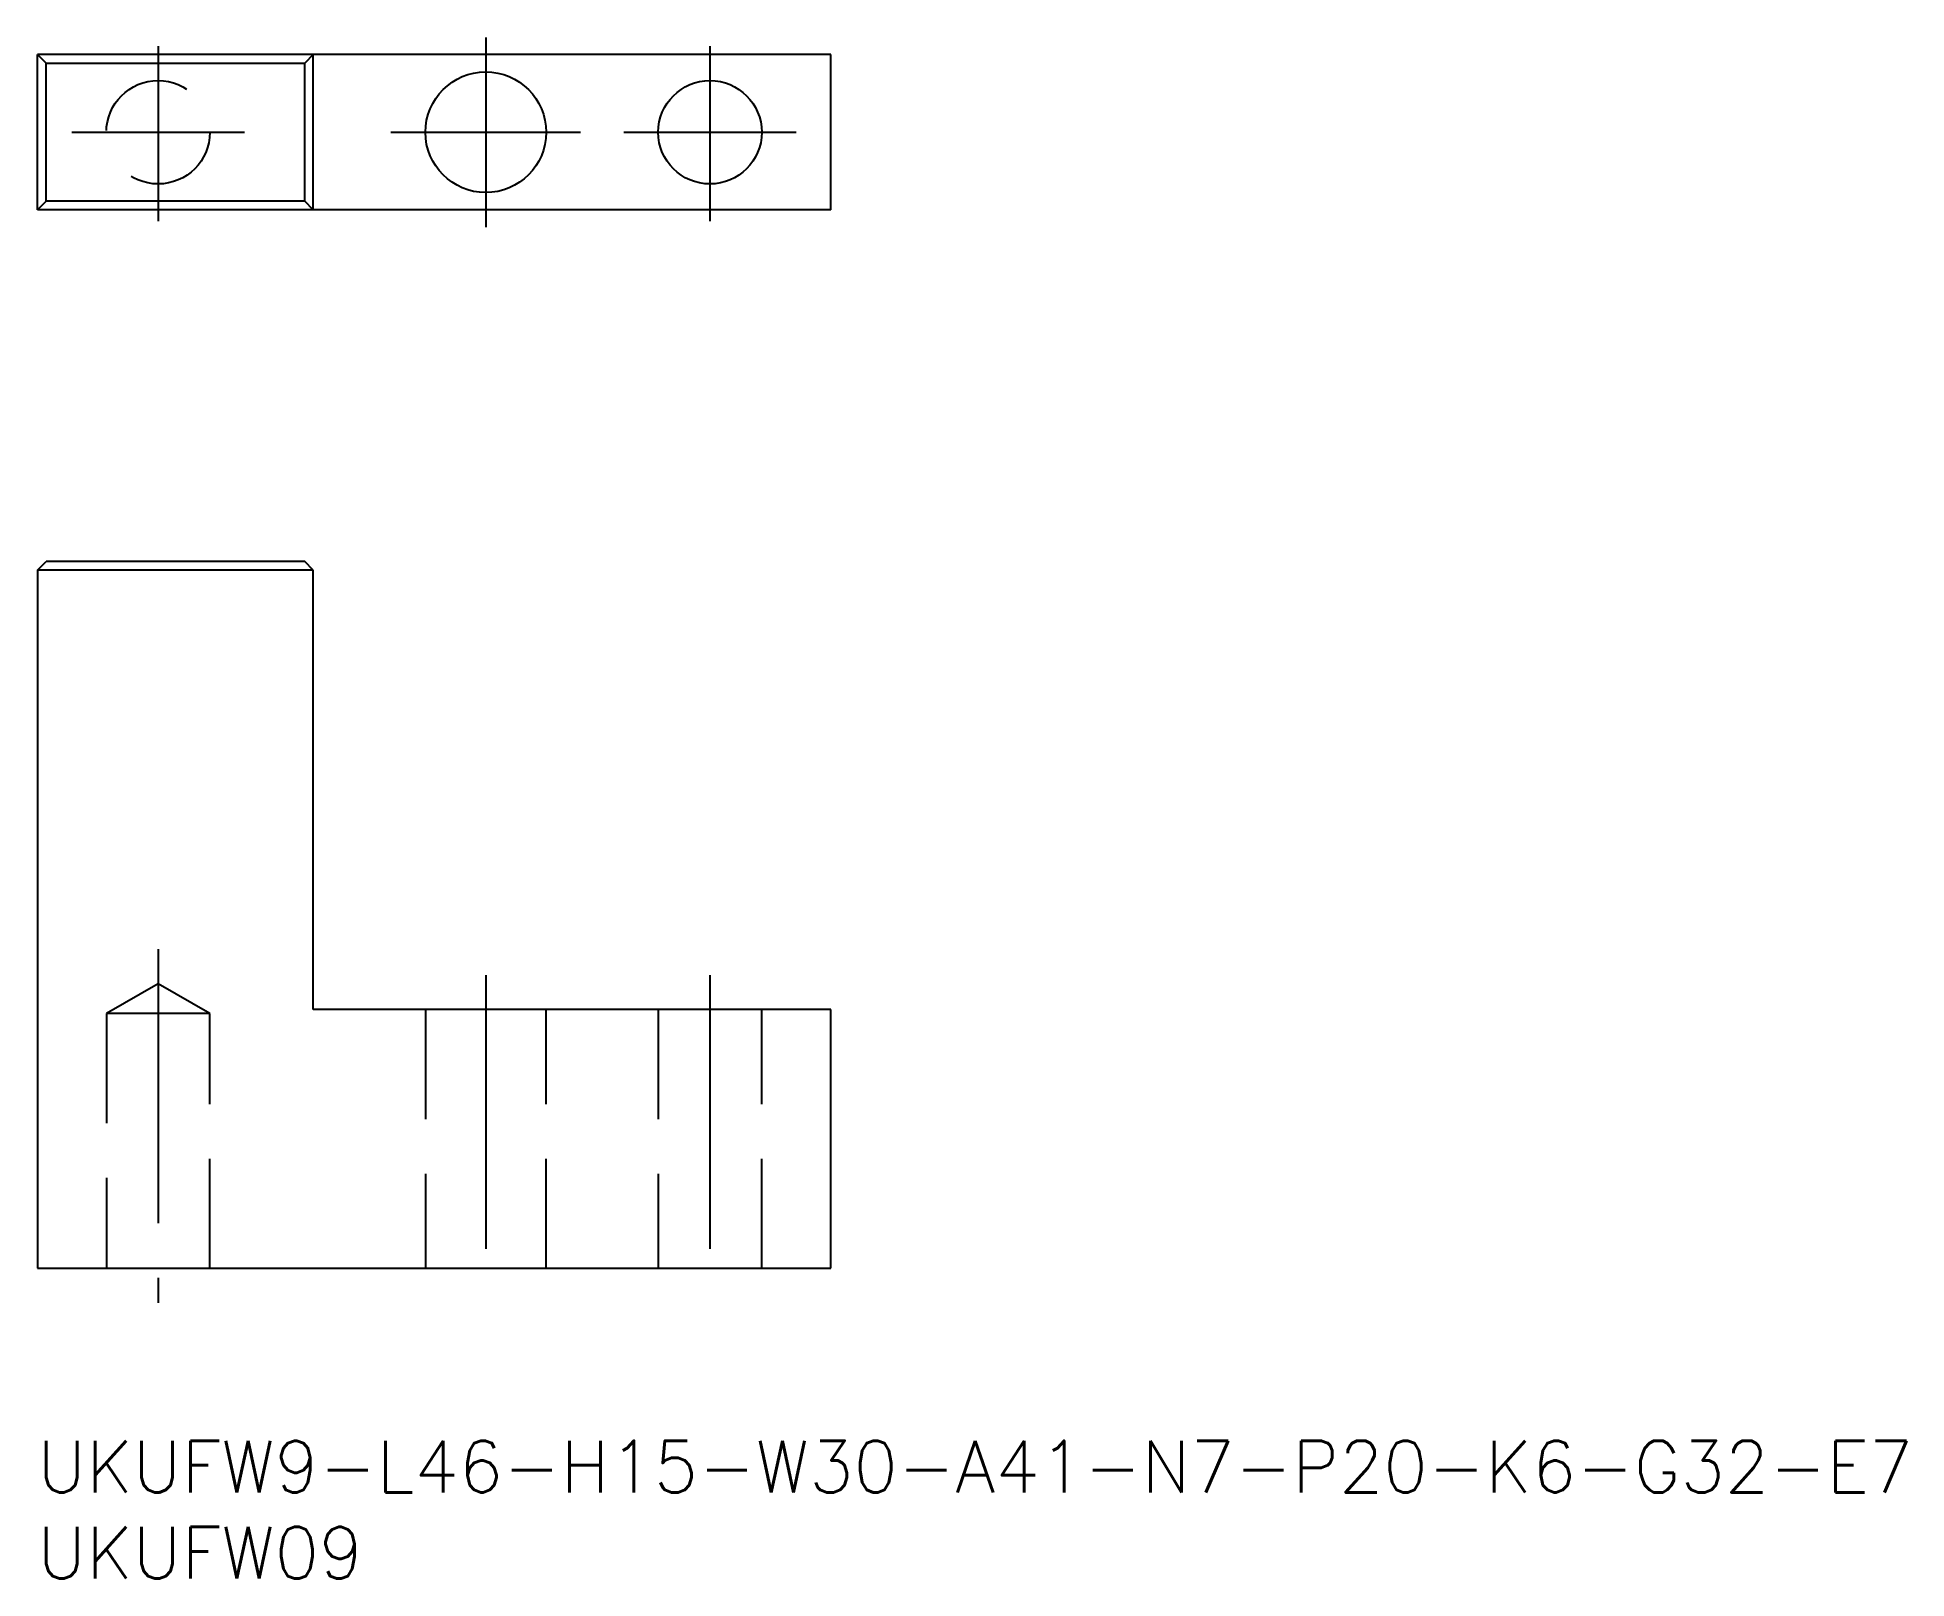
# Model space of a CAD drawing. Extents: x 0 to 108, y -8 to 81.
import ezdxf

# ---------------------------------------------------------------- set-up
doc = ezdxf.new("R2010")
doc.units = 0
doc.header["$LTSCALE"] = 0.5
doc.linetypes.add('CENTER', pattern=[50.8, 31.75, -6.35, 6.35, -6.35])
doc.linetypes.add('DASHED', pattern=[19.05, 12.7, -6.35])
for name, color, linetype in [('MSM_CENTER', 1, 'CENTER'), ('MSM_CONTINUOUS', 7, 'CONTINUOUS'), ('MSM_DASHED', 4, 'DASHED'), ('MSM_PART_NUMBER', 7, 'CONTINUOUS')]:
    doc.layers.add(name, color=color, linetype=linetype)
doc.styles.get("Standard").update_dxf_attribs({"font": 'txt.shx', "height": 1, "bigfont": 'bigfont.shx'})

# ---------------------------------------------------------------- blocks, each defined once
blk = doc.blocks.new('*U24')
at = {"layer": 'MSM_PART_NUMBER'}
blk.add_text('UKUFW9-L46-H15-W30-A41-N7-P20-K6-G32-E7', height=3, dxfattribs=at).set_placement((0, -3))
blk = doc.blocks.new('*U25')
at = {"layer": 'MSM_PART_NUMBER'}
blk.add_text('UKUFW09', height=3, dxfattribs=at).set_placement((0, -8))

msp = doc.modelspace()

# ---------------------------------------------------------------- linework, layer by layer
at = {"layer": 'MSM_CENTER'}
for p, q in [((26, 81.39), (26, 70.39)), ((7, 80.89), (7, 70.74)), ((39, 80.89), (39, 70.74)), ((2, 75.89), (12, 75.89)), ((20.5, 75.89), (31.5, 75.89)), ((34, 75.89), (44, 75.89)), ((7, 28.5), (7, 8)), ((26, 27), (26, 8)), ((39, 27), (39, 8))]:
    msp.add_line(p, q, dxfattribs=at)
at = {"layer": 'MSM_CONTINUOUS'}
for p, q in [((46, 80.39), (0, 80.39)), ((0.5, 79.89), (0, 80.39)), ((0, 71.39), (0, 80.39)), ((16, 80.39), (15.5, 79.89)), ((16, 71.39), (16, 80.39)), ((46, 71.39), (46, 80.39)), ((0.5, 79.89), (15.5, 79.89)), ((0.5, 71.89), (0.5, 79.89)), ((15.5, 71.89), (15.5, 79.89)), ((0, 71.39), (0.5, 71.89)), ((15.5, 71.89), (0.5, 71.89)), ((16, 71.39), (15.5, 71.89)), ((46, 71.39), (0, 71.39)), ((0, 50.5), (0.5, 51)), ((15.5, 51), (0.5, 51)), ((16, 50.5), (15.5, 51)), ((0, 50.5), (0, 10)), ((16, 50.5), (0, 50.5)), ((16, 25), (16, 50.5)), ((46, 25), (16, 25)), ((46, 10), (46, 25)), ((0, 10), (46, 10))]:
    msp.add_line(p, q, dxfattribs=at)
for centre, radius in [((26, 75.89), 3.5), ((39, 75.89), 3)]:
    msp.add_circle(centre, radius, dxfattribs=at)
at = {"layer": 'MSM_DASHED'}
for p, q in [((7, 26.5), (4, 24.77)), ((10, 24.77), (7, 26.5)), ((22.5, 25), (22.5, 10)), ((29.5, 10), (29.5, 25)), ((36, 25), (36, 10)), ((42, 10), (42, 25)), ((10, 24.77), (4, 24.77)), ((4, 24.77), (4, 10)), ((10, 10), (10, 24.77))]:
    msp.add_line(p, q, dxfattribs=at)
msp.add_circle((7, 75.89), 3, dxfattribs=at)

# ---------------------------------------------------------------- block references
at = {"layer": 'MSM_CONTINUOUS'}
for name in ['*U24', '*U25']:
    msp.add_blockref(name, (0, 0), dxfattribs=at)

doc.saveas('drawing.dxf')
